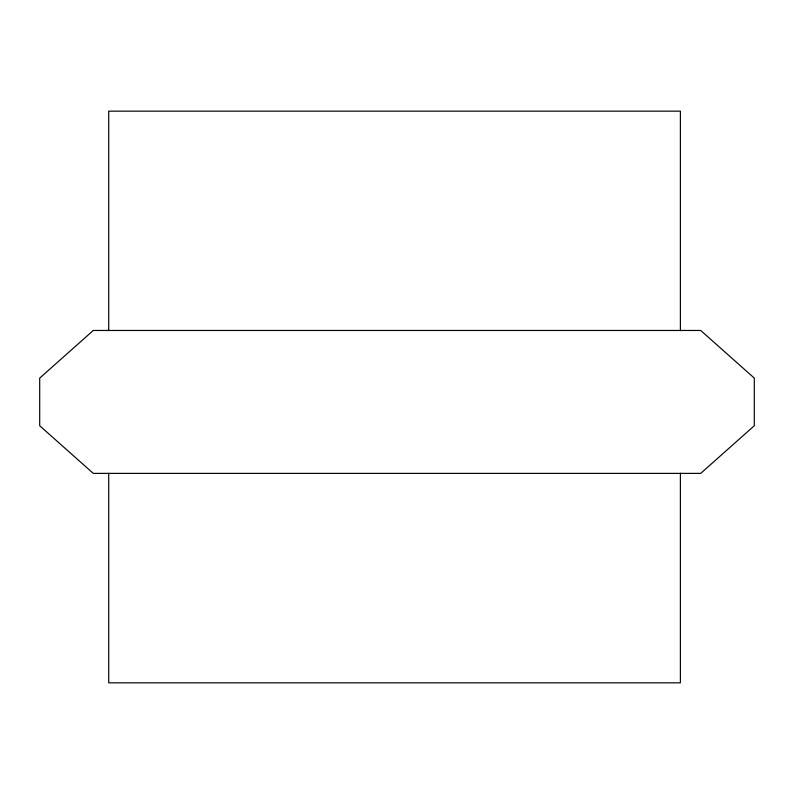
<?xml version="1.0" encoding="UTF-8"?>
<svg xmlns="http://www.w3.org/2000/svg" width="794" height="794" viewBox="0 0 794 794"><rect width="100%" height="100%" fill="white"/><g stroke="black" fill="none" stroke-linecap="round" stroke-linejoin="round"><path stroke-width="1.19" d="M680.389 330.651L680.389 111.16L108.709 111.16L108.709 330.651M680.389 473.264L680.389 682.84L108.709 682.84L108.709 473.264M93.295 330.463L39.7 378.103L39.7 425.743L93.295 473.383L700.705 473.383L754.3 425.743L754.3 378.103L700.705 330.463L93.295 330.463"/></g></svg>
